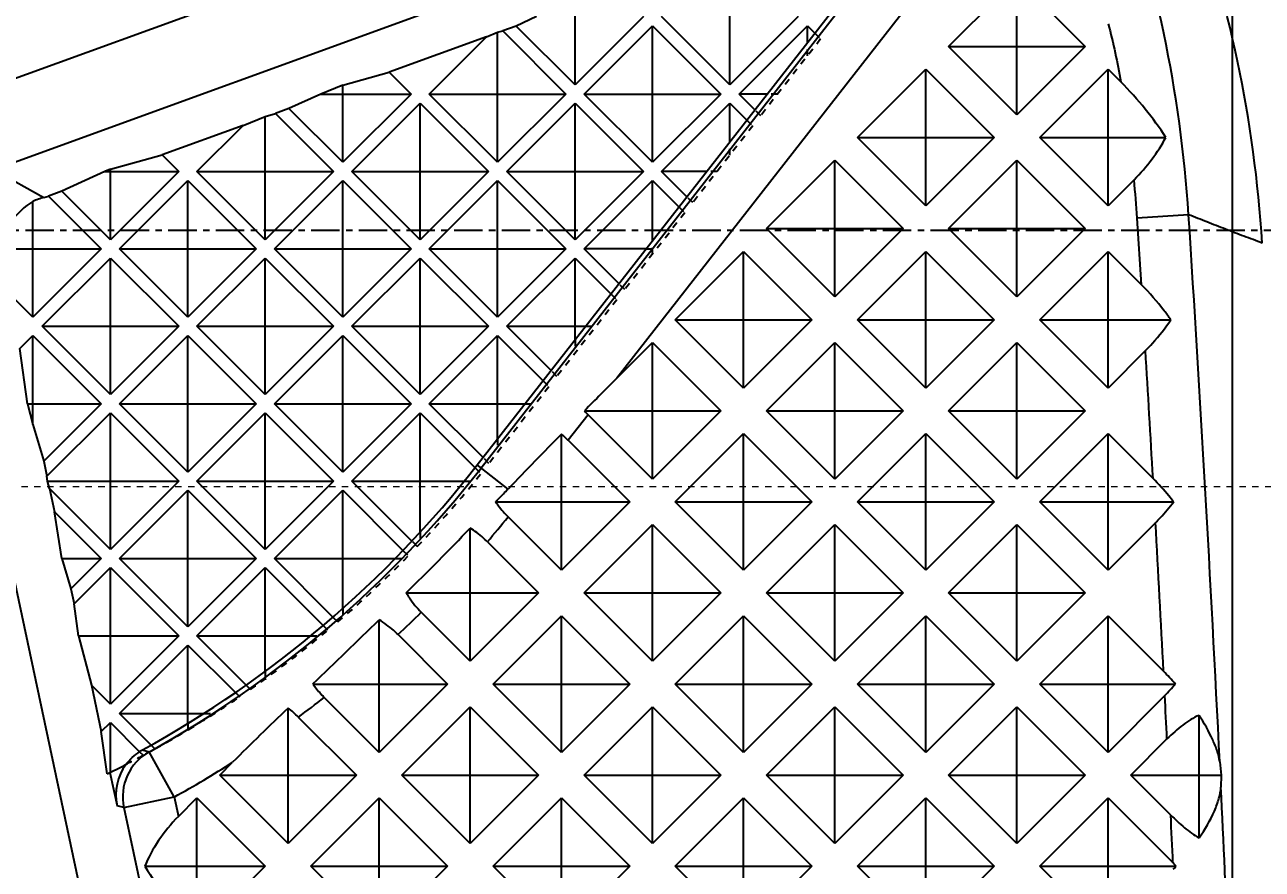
# Model space of a CAD drawing. Header units: millimetres. Extents: x 2089 to 2530, y 1631 to 2074.
# Drawn here: x 2273.68 to 2292.99, y 1821.6 to 1834.78 of the extents above; entities that cross this region are included whole.
import ezdxf

# ---------------------------------------------------------------- set-up
doc = ezdxf.new("R2010")
doc.units = ezdxf.units.MM
doc.linetypes.add('CENTER', pattern=[0.6, 0.375, -0.075, 0.075, -0.075])
doc.linetypes.add('HIDDEN', pattern=[0.2, 0.1, -0.1])
doc.layers.add('cool', color=153, linetype='HIDDEN', lineweight=9)
doc.layers.add('DEFAULT_2', color=8, linetype='HIDDEN')
doc.styles.get("Standard").update_dxf_attribs({"font": 'arial.ttf'})
doc.dimstyles.new('副本 ISO-25-1', dxfattribs={"dimtxt": 5, "dimasz": 5, "dimexe": 0, "dimexo": 0, "dimgap": 0, "dimtad": 1, "dimtxsty": 'Standard', "dimcen": 0, "dimclrd": 4, "dimclre": 4, "dimclrt": 6, "dimazin": 0, "dimtfac": 1, "dimtofl": 0, "dimtmove": 0, "dimatfit": 3, "dimfxl": 0, "dimarcsym": 0})

# ---------------------------------------------------------------- blocks, each defined once
blk = doc.blocks.new('3')
at = {"color": 1, "linetype": 'CENTER', "ltscale": 1.181757}
blk.add_line((-0.15, -456.331), (189.85, -456.331), dxfattribs=at)
at = {"layer": 'cool', "ltscale": 0.932966}
blk.add_line((14.18, -460.331), (175.52, -460.331), dxfattribs=at)
blk = doc.blocks.new('*D113')
at = {"color": 4, "linetype": 'Continuous', "lineweight": -2, "transparency": 16777216}
blk.add_line((2310.745, 1831.577), (2357.394, 1831.577), dxfattribs=at)
at = {"layer": 'Defpoints', "color": 0, "transparency": 16777216}
for p in [(2248.301, 1863.577), (2310.745, 1831.577), (2350.286, 1831.577)]:
    blk.add_point(p, dxfattribs=at)
at = {"color": 6, "transparency": 16777216, "insert": (2353.84, 1834.131), "char_height": 5, "attachment_point": 5}
blk.add_mtext('32', dxfattribs=at)
blk = doc.blocks.new('*D114')
at = {"color": 4, "linetype": 'Continuous', "lineweight": -2, "transparency": 16777216}
blk.add_line((2262.297, 1816.671), (2366.395, 1816.671), dxfattribs=at)
at = {"layer": 'Defpoints', "color": 0, "transparency": 16777216}
for p in [(2248.301, 1863.577), (2262.297, 1816.671), (2350.286, 1816.671)]:
    blk.add_point(p, dxfattribs=at)
at = {"color": 6, "transparency": 16777216, "insert": (2358.341, 1819.676), "char_height": 5, "attachment_point": 5}
blk.add_mtext('46,91', dxfattribs=at)
blk = doc.blocks.new('*D115')
at = {"color": 4, "linetype": 'Continuous', "lineweight": -2, "transparency": 16777216}
for p, q in [((2295.255, 1812.953), (2330.286, 1812.953)), ((2330.286, 1812.953), (2340.286, 1809.309)), ((2340.286, 1809.309), (2367.108, 1809.309))]:
    blk.add_line(p, q, dxfattribs=at)
at = {"layer": 'Defpoints', "color": 0, "transparency": 16777216}
for p in [(2248.301, 1863.577), (2295.255, 1812.953), (2350.286, 1809.309)]:
    blk.add_point(p, dxfattribs=at)
at = {"color": 6, "transparency": 16777216, "insert": (2358.697, 1812.314), "char_height": 5, "attachment_point": 5}
blk.add_mtext('50,62', dxfattribs=at)
blk = doc.blocks.new('*D116')
at = {"color": 4, "linetype": 'Continuous', "lineweight": -2, "transparency": 16777216}
blk.add_line((2290.511, 1800.174), (2363.281, 1800.174), dxfattribs=at)
at = {"layer": 'Defpoints', "color": 0, "transparency": 16777216}
for p in [(2248.301, 1863.577), (2290.511, 1800.174), (2350.286, 1800.174)]:
    blk.add_point(p, dxfattribs=at)
at = {"color": 6, "transparency": 16777216, "insert": (2356.784, 1803.179), "char_height": 5, "attachment_point": 5}
blk.add_mtext('63,4', dxfattribs=at)
blk = doc.blocks.new('*D117')
at = {"color": 4, "linetype": 'Continuous', "lineweight": -2, "transparency": 16777216}
blk.add_line((2251.051, 1791.891), (2367.128, 1791.891), dxfattribs=at)
at = {"layer": 'Defpoints', "color": 0, "transparency": 16777216}
for p in [(2248.301, 1863.577), (2251.051, 1791.891), (2350.286, 1791.891)]:
    blk.add_point(p, dxfattribs=at)
at = {"color": 6, "transparency": 16777216, "insert": (2358.707, 1794.896), "char_height": 5, "attachment_point": 5}
blk.add_mtext('71,69', dxfattribs=at)
blk = doc.blocks.new('*D118')
at = {"color": 4, "linetype": 'Continuous', "lineweight": -2, "transparency": 16777216}
for p, q in [((2276.562, 1791.129), (2330.286, 1791.129)), ((2330.286, 1791.129), (2340.286, 1785.096)), ((2340.286, 1785.096), (2367.155, 1785.096))]:
    blk.add_line(p, q, dxfattribs=at)
at = {"layer": 'Defpoints', "color": 0, "transparency": 16777216}
for p in [(2248.301, 1863.577), (2276.562, 1791.129), (2350.286, 1785.096)]:
    blk.add_point(p, dxfattribs=at)
at = {"color": 6, "transparency": 16777216, "insert": (2358.721, 1788.101), "char_height": 5, "attachment_point": 5}
blk.add_mtext('72,45', dxfattribs=at)
blk = doc.blocks.new('*D119')
at = {"color": 4, "linetype": 'Continuous', "lineweight": -2, "transparency": 16777216}
for p, q in [((2260.938, 1789.003), (2330.286, 1789.003)), ((2330.286, 1789.003), (2340.286, 1778.245)), ((2340.286, 1778.245), (2367.118, 1778.245))]:
    blk.add_line(p, q, dxfattribs=at)
at = {"layer": 'Defpoints', "color": 0, "transparency": 16777216}
for p in [(2248.301, 1863.577), (2260.938, 1789.003), (2350.286, 1778.245)]:
    blk.add_point(p, dxfattribs=at)
at = {"color": 6, "transparency": 16777216, "insert": (2358.702, 1781.24), "char_height": 5, "attachment_point": 5}
blk.add_mtext('74,57', dxfattribs=at)
blk = doc.blocks.new('*D120')
at = {"color": 4, "linetype": 'Continuous', "lineweight": -2, "transparency": 16777216}
blk.add_line((2270.301, 1764.577), (2357.459, 1764.577), dxfattribs=at)
at = {"layer": 'Defpoints', "color": 0, "transparency": 16777216}
for p in [(2248.301, 1863.577), (2270.301, 1764.577), (2350.286, 1764.577)]:
    blk.add_point(p, dxfattribs=at)
at = {"color": 6, "transparency": 16777216, "insert": (2353.873, 1767.13), "char_height": 5, "attachment_point": 5}
blk.add_mtext('99', dxfattribs=at)
blk = doc.blocks.new('*D121')
at = {"color": 4, "linetype": 'Continuous', "lineweight": -2, "transparency": 16777216}
blk.add_line((2321.607, 1749.577), (2360.842, 1749.577), dxfattribs=at)
at = {"layer": 'Defpoints', "color": 0, "transparency": 16777216}
for p in [(2248.301, 1863.577), (2321.607, 1749.577), (2350.286, 1749.577)]:
    blk.add_point(p, dxfattribs=at)
at = {"color": 6, "transparency": 16777216, "insert": (2355.564, 1752.087), "char_height": 5, "attachment_point": 5}
blk.add_mtext('114', dxfattribs=at)
blk = doc.blocks.new('*D122')
at = {"color": 4, "linetype": 'Continuous', "lineweight": -2, "transparency": 16777216}
blk.add_line((2324.901, 1733.577), (2360.846, 1733.577), dxfattribs=at)
at = {"layer": 'Defpoints', "color": 0, "transparency": 16777216}
for p in [(2248.301, 1863.577), (2324.901, 1733.577), (2350.286, 1733.577)]:
    blk.add_point(p, dxfattribs=at)
at = {"color": 6, "transparency": 16777216, "insert": (2355.566, 1736.132), "char_height": 5, "attachment_point": 5}
blk.add_mtext('130', dxfattribs=at)
blk = doc.blocks.new('*D85')
at = {"color": 4, "linetype": 'Continuous', "lineweight": -2, "transparency": 16777216}
blk.add_line((2292.521, 1859.356), (2292.521, 1692.341), dxfattribs=at)
at = {"layer": 'Defpoints', "color": 0, "transparency": 16777216}
for p in [(2248.301, 1863.577), (2292.521, 1859.356), (2292.521, 1709.364)]:
    blk.add_point(p, dxfattribs=at)
at = {"color": 6, "transparency": 16777216, "insert": (2289.516, 1700.853), "char_height": 5, "attachment_point": 5, "rotation": 90}
blk.add_mtext('44,22', dxfattribs=at)
blk = doc.blocks.new('*D87')
at = {"color": 4, "linetype": 'Continuous', "lineweight": -2, "transparency": 16777216}
for p, q in [((2293.526, 1812.016), (2293.526, 1729.364)), ((2293.526, 1729.364), (2301.15, 1719.364)), ((2301.15, 1719.364), (2301.15, 1692.29))]:
    blk.add_line(p, q, dxfattribs=at)
at = {"layer": 'Defpoints', "color": 0, "transparency": 16777216}
for p in [(2248.301, 1863.577), (2293.526, 1812.016), (2301.15, 1709.364)]:
    blk.add_point(p, dxfattribs=at)
at = {"color": 6, "transparency": 16777216, "insert": (2298.145, 1700.827), "char_height": 5, "attachment_point": 5, "rotation": 90}
blk.add_mtext('45,23', dxfattribs=at)
blk = doc.blocks.new('*D88')
at = {"color": 4, "linetype": 'Continuous', "lineweight": -2, "transparency": 16777216}
for p, q in [((2290.511, 1798.296), (2290.511, 1729.364)), ((2290.511, 1729.364), (2287.247, 1719.364)), ((2287.247, 1719.364), (2287.247, 1693.255))]:
    blk.add_line(p, q, dxfattribs=at)
at = {"layer": 'Defpoints', "color": 0, "transparency": 16777216}
for p in [(2248.301, 1863.577), (2290.511, 1798.296), (2287.247, 1709.364)]:
    blk.add_point(p, dxfattribs=at)
at = {"color": 6, "transparency": 16777216, "insert": (2284.242, 1701.31), "char_height": 5, "attachment_point": 5, "rotation": 90}
blk.add_mtext('42,21', dxfattribs=at)
blk = doc.blocks.new('*D129')
at = {"color": 4, "linetype": 'Continuous', "lineweight": -2, "transparency": 16777216}
for p, q in [((2273.262, 1791.129), (2273.262, 1729.364)), ((2273.262, 1729.364), (2281.678, 1719.364)), ((2281.678, 1719.364), (2281.678, 1692.41))]:
    blk.add_line(p, q, dxfattribs=at)
at = {"layer": 'Defpoints', "color": 0, "transparency": 16777216}
for p in [(2248.301, 1863.577), (2273.262, 1791.129), (2281.678, 1709.364)]:
    blk.add_point(p, dxfattribs=at)
at = {"color": 6, "transparency": 16777216, "insert": (2278.674, 1700.887), "char_height": 5, "attachment_point": 5, "rotation": 90}
blk.add_mtext('24,96', dxfattribs=at)
blk = doc.blocks.new('*D89')
at = {"color": 4, "linetype": 'Continuous', "lineweight": -2, "transparency": 16777216}
blk.add_line((2318.301, 1726.977), (2318.301, 1701.815), dxfattribs=at)
at = {"layer": 'Defpoints', "color": 0, "transparency": 16777216}
for p in [(2248.301, 1863.577), (2318.301, 1726.977), (2318.301, 1708.919)]:
    blk.add_point(p, dxfattribs=at)
at = {"color": 6, "transparency": 16777216, "insert": (2315.748, 1705.367), "char_height": 5, "attachment_point": 5, "rotation": 90}
blk.add_mtext('70', dxfattribs=at)

msp = doc.modelspace()

# ---------------------------------------------------------------- linework, layer by layer
at = {"color": 7, "linetype": 'Continuous'}
for p, q in [((2280.61, 1836.516), (2271.307, 1833.13)), ((2280.742, 1827.913), (2287.32, 1836.332)), ((2287.382, 1836.284), (2280.804, 1827.865)), ((2284.684, 1833.843), (2284.684, 1835.975)), ((2273.201, 1832.521), (2282.013, 1835.728)), ((2288.095, 1834.443), (2289.161, 1835.509)), ((2289.161, 1833.377), (2289.161, 1835.509)), ((2289.161, 1835.509), (2290.227, 1834.443)), ((2282.268, 1833.843), (2282.268, 1835.151)), ((2287.46, 1835.079), (2282.92, 1829.268)), ((2281.348, 1834.762), (2281.14, 1834.687)), ((2281.667, 1834.909), (2281.348, 1834.762)), ((2282.268, 1833.843), (2281.348, 1834.762)), ((2283.334, 1834.909), (2282.268, 1833.843)), ((2282.41, 1833.701), (2283.476, 1834.767)), ((2283.476, 1832.635), (2283.476, 1834.767)), ((2283.476, 1834.767), (2284.542, 1833.701)), ((2284.684, 1833.843), (2283.618, 1834.909)), ((2285.75, 1834.909), (2284.684, 1833.843)), ((2284.826, 1833.701), (2285.892, 1834.767)), ((2285.892, 1834.504), (2285.892, 1834.767)), ((2285.892, 1834.767), (2286.007, 1834.652)), ((2280.888, 1834.595), (2279.368, 1834.042)), ((2279.994, 1833.701), (2280.888, 1834.595)), ((2280.888, 1834.595), (2281.06, 1834.664)), ((2281.06, 1834.664), (2281.14, 1834.687)), ((2281.06, 1832.635), (2281.06, 1834.664)), ((2281.14, 1834.687), (2282.126, 1833.701)), ((2288.095, 1834.443), (2290.227, 1834.443)), ((2289.161, 1833.377), (2288.095, 1834.443)), ((2290.227, 1834.443), (2289.161, 1833.377)), ((2278.643, 1833.839), (2279.368, 1834.042)), ((2279.368, 1834.042), (2279.709, 1833.701)), ((2286.674, 1833.022), (2287.74, 1834.088)), ((2287.74, 1831.956), (2287.74, 1834.088)), ((2287.74, 1834.088), (2288.806, 1833.022)), ((2289.516, 1833.022), (2290.582, 1834.088)), ((2290.582, 1831.956), (2290.582, 1834.088)), ((2290.582, 1834.088), (2290.782, 1833.889)), ((2278.643, 1833.839), (2278.301, 1833.701)), ((2278.643, 1832.635), (2278.643, 1833.839)), ((2278.301, 1833.701), (2277.805, 1833.473)), ((2278.301, 1833.701), (2279.709, 1833.701)), ((2279.709, 1833.701), (2278.643, 1832.635)), ((2279.994, 1833.701), (2282.126, 1833.701)), ((2281.06, 1832.635), (2279.994, 1833.701)), ((2282.126, 1833.701), (2281.06, 1832.635)), ((2282.41, 1833.701), (2284.542, 1833.701)), ((2283.476, 1832.635), (2282.41, 1833.701)), ((2284.542, 1833.701), (2283.476, 1832.635)), ((2285.264, 1833.701), (2284.826, 1833.701)), ((2285.072, 1833.455), (2284.826, 1833.701)), ((2277.435, 1833.352), (2277.597, 1833.397)), ((2277.805, 1833.473), (2277.597, 1833.397)), ((2277.597, 1833.397), (2278.501, 1832.493)), ((2278.643, 1832.635), (2277.805, 1833.473)), ((2278.786, 1832.493), (2279.852, 1833.559)), ((2279.852, 1831.427), (2279.852, 1833.559)), ((2279.852, 1833.559), (2280.917, 1832.493)), ((2281.202, 1832.493), (2282.268, 1833.559)), ((2282.268, 1833.559), (2283.334, 1832.493)), ((2282.268, 1831.427), (2282.268, 1833.559)), ((2283.618, 1832.493), (2284.684, 1833.559)), ((2284.684, 1832.958), (2284.684, 1833.559)), ((2284.684, 1833.559), (2284.947, 1833.295)), ((2277.089, 1833.212), (2275.826, 1832.752)), ((2276.369, 1832.493), (2277.089, 1833.212)), ((2277.089, 1833.212), (2277.435, 1833.352)), ((2277.435, 1831.427), (2277.435, 1833.352)), ((2286.674, 1833.022), (2288.806, 1833.022)), ((2287.74, 1831.956), (2286.674, 1833.022)), ((2288.806, 1833.022), (2287.74, 1831.956)), ((2289.516, 1833.022), (2291.484, 1833.022)), ((2290.582, 1831.956), (2289.516, 1833.022)), ((2275.019, 1832.527), (2275.826, 1832.752)), ((2275.826, 1832.752), (2276.085, 1832.493)), ((2285.252, 1831.601), (2286.318, 1832.667)), ((2286.318, 1830.535), (2286.318, 1832.667)), ((2286.318, 1832.667), (2287.384, 1831.601)), ((2288.095, 1831.601), (2289.161, 1832.667)), ((2289.161, 1830.535), (2289.161, 1832.667)), ((2289.161, 1832.667), (2290.227, 1831.601)), ((2273.201, 1832.521), (2273.983, 1832.088)), ((2274.935, 1832.493), (2274.263, 1832.183)), ((2275.019, 1832.527), (2274.935, 1832.493)), ((2274.935, 1832.493), (2276.085, 1832.493)), ((2275.019, 1831.427), (2275.019, 1832.527)), ((2276.085, 1832.493), (2275.019, 1831.427)), ((2276.369, 1832.493), (2278.501, 1832.493)), ((2277.435, 1831.427), (2276.369, 1832.493)), ((2278.501, 1832.493), (2277.435, 1831.427)), ((2278.786, 1832.493), (2280.917, 1832.493)), ((2279.852, 1831.427), (2278.786, 1832.493)), ((2280.917, 1832.493), (2279.852, 1831.427)), ((2281.202, 1832.493), (2283.334, 1832.493)), ((2282.268, 1831.427), (2281.202, 1832.493)), ((2283.334, 1832.493), (2282.268, 1831.427)), ((2284.32, 1832.493), (2283.618, 1832.493)), ((2284.012, 1832.098), (2283.618, 1832.493)), ((2277.199, 1808.816), (2272.193, 1832.369)), ((2275.161, 1831.285), (2276.227, 1832.351)), ((2276.227, 1830.219), (2276.227, 1832.351)), ((2276.227, 1832.351), (2277.293, 1831.285)), ((2277.577, 1831.285), (2278.643, 1832.351)), ((2278.643, 1830.219), (2278.643, 1832.351)), ((2278.643, 1832.351), (2279.709, 1831.285)), ((2279.994, 1831.285), (2281.06, 1832.351)), ((2281.06, 1830.219), (2281.06, 1832.351)), ((2281.06, 1832.351), (2282.126, 1831.285)), ((2282.41, 1831.285), (2283.476, 1832.351)), ((2283.476, 1832.351), (2283.888, 1831.939)), ((2283.476, 1831.412), (2283.476, 1832.351)), ((2290.989, 1832.363), (2290.582, 1831.956)), ((2273.811, 1830.219), (2273.811, 1832.025)), ((2273.983, 1832.088), (2274.054, 1832.108)), ((2274.263, 1832.183), (2274.054, 1832.108)), ((2274.054, 1832.108), (2274.877, 1831.285)), ((2275.019, 1831.427), (2274.263, 1832.183)), ((2291.839, 1831.817), (2291.037, 1831.765)), ((2291.103, 1830.724), (2291.037, 1831.765)), ((2285.252, 1831.601), (2287.384, 1831.601)), ((2286.318, 1830.535), (2285.252, 1831.601)), ((2287.384, 1831.601), (2286.318, 1830.535)), ((2288.095, 1831.601), (2290.227, 1831.601)), ((2289.161, 1830.535), (2288.095, 1831.601)), ((2290.227, 1831.601), (2289.161, 1830.535)), ((2273.297, 1831.285), (2274.877, 1831.285)), ((2274.877, 1831.285), (2273.811, 1830.219)), ((2275.161, 1831.285), (2277.293, 1831.285)), ((2276.227, 1830.219), (2275.161, 1831.285)), ((2277.293, 1831.285), (2276.227, 1830.219)), ((2277.577, 1831.285), (2279.709, 1831.285)), ((2278.643, 1830.219), (2277.577, 1831.285)), ((2279.709, 1831.285), (2278.643, 1830.219)), ((2279.994, 1831.285), (2282.126, 1831.285)), ((2281.06, 1830.219), (2279.994, 1831.285)), ((2282.126, 1831.285), (2281.06, 1830.219)), ((2283.376, 1831.285), (2282.41, 1831.285)), ((2282.952, 1830.742), (2282.41, 1831.285)), ((2283.831, 1830.179), (2284.897, 1831.245)), ((2284.897, 1831.245), (2285.963, 1830.179)), ((2284.897, 1829.113), (2284.897, 1831.245)), ((2286.674, 1830.179), (2287.74, 1831.245)), ((2287.74, 1829.113), (2287.74, 1831.245)), ((2287.74, 1831.245), (2288.806, 1830.179)), ((2289.516, 1830.179), (2290.582, 1831.245)), ((2290.582, 1829.113), (2290.582, 1831.245)), ((2290.582, 1831.245), (2291.103, 1830.724)), ((2273.953, 1830.077), (2275.019, 1831.142)), ((2275.019, 1829.011), (2275.019, 1831.142)), ((2275.019, 1831.142), (2276.085, 1830.077)), ((2276.369, 1830.077), (2277.435, 1831.142)), ((2277.435, 1829.011), (2277.435, 1831.142)), ((2277.435, 1831.142), (2278.501, 1830.077)), ((2278.786, 1830.077), (2279.852, 1831.142)), ((2279.852, 1829.011), (2279.852, 1831.142)), ((2279.852, 1831.142), (2280.917, 1830.077)), ((2281.202, 1830.077), (2282.268, 1831.142)), ((2282.268, 1831.142), (2282.828, 1830.582)), ((2282.268, 1829.866), (2282.268, 1831.142)), ((2273.811, 1830.219), (2273.419, 1830.611)), ((2283.831, 1830.179), (2285.963, 1830.179)), ((2284.897, 1829.113), (2283.831, 1830.179)), ((2285.963, 1830.179), (2284.897, 1829.113)), ((2286.674, 1830.179), (2288.806, 1830.179)), ((2287.74, 1829.113), (2286.674, 1830.179)), ((2288.806, 1830.179), (2287.74, 1829.113)), ((2289.516, 1830.179), (2291.562, 1830.179)), ((2290.582, 1829.113), (2289.516, 1830.179)), ((2273.606, 1829.729), (2273.811, 1829.934)), ((2273.811, 1828.545), (2273.811, 1829.934)), ((2273.811, 1829.934), (2274.877, 1828.868)), ((2273.953, 1830.077), (2276.085, 1830.077)), ((2275.019, 1829.011), (2273.953, 1830.077)), ((2276.085, 1830.077), (2275.019, 1829.011)), ((2275.161, 1828.868), (2276.227, 1829.934)), ((2276.227, 1827.802), (2276.227, 1829.934)), ((2276.227, 1829.934), (2277.293, 1828.868)), ((2276.369, 1830.077), (2278.501, 1830.077)), ((2277.435, 1829.011), (2276.369, 1830.077)), ((2278.501, 1830.077), (2277.435, 1829.011)), ((2277.577, 1828.868), (2278.643, 1829.934)), ((2278.643, 1827.802), (2278.643, 1829.934)), ((2278.643, 1829.934), (2279.709, 1828.868)), ((2278.786, 1830.077), (2280.917, 1830.077)), ((2279.852, 1829.011), (2278.786, 1830.077)), ((2280.917, 1830.077), (2279.852, 1829.011)), ((2279.994, 1828.868), (2281.06, 1829.934)), ((2281.06, 1828.319), (2281.06, 1829.934)), ((2281.06, 1829.934), (2281.768, 1829.226)), ((2281.202, 1830.077), (2282.433, 1830.077)), ((2281.893, 1829.386), (2281.202, 1830.077)), ((2273.727, 1828.868), (2273.606, 1829.729)), ((2282.92, 1829.268), (2283.476, 1829.824)), ((2283.476, 1829.824), (2284.542, 1828.758)), ((2283.476, 1827.692), (2283.476, 1829.824)), ((2285.252, 1828.758), (2286.318, 1829.824)), ((2286.318, 1829.824), (2287.384, 1828.758)), ((2286.318, 1827.692), (2286.318, 1829.824)), ((2288.095, 1828.758), (2289.161, 1829.824)), ((2289.161, 1827.692), (2289.161, 1829.824)), ((2289.161, 1829.824), (2290.227, 1828.758)), ((2291.167, 1829.698), (2290.582, 1829.113)), ((2273.727, 1828.868), (2274.877, 1828.868)), ((2273.727, 1828.868), (2273.811, 1828.545)), ((2274.877, 1828.868), (2273.98, 1827.971)), ((2275.161, 1828.868), (2277.293, 1828.868)), ((2276.227, 1827.802), (2275.161, 1828.868)), ((2277.293, 1828.868), (2276.227, 1827.802)), ((2277.577, 1828.868), (2279.709, 1828.868)), ((2278.643, 1827.802), (2277.577, 1828.868)), ((2279.709, 1828.868), (2278.643, 1827.802)), ((2279.994, 1828.868), (2281.489, 1828.868)), ((2280.833, 1828.029), (2279.994, 1828.868)), ((2282.413, 1828.758), (2284.542, 1828.758)), ((2284.542, 1828.758), (2283.476, 1827.692)), ((2285.252, 1828.758), (2287.384, 1828.758)), ((2286.318, 1827.692), (2285.252, 1828.758)), ((2287.384, 1828.758), (2286.318, 1827.692)), ((2288.095, 1828.758), (2290.227, 1828.758)), ((2289.161, 1827.692), (2288.095, 1828.758)), ((2290.227, 1828.758), (2289.161, 1827.692)), ((2273.811, 1828.545), (2273.98, 1827.971)), ((2274.03, 1827.737), (2275.019, 1828.726)), ((2275.019, 1826.594), (2275.019, 1828.726)), ((2275.019, 1828.726), (2276.085, 1827.66)), ((2276.369, 1827.66), (2277.435, 1828.726)), ((2277.435, 1826.594), (2277.435, 1828.726)), ((2277.435, 1828.726), (2278.501, 1827.66)), ((2278.786, 1827.66), (2279.852, 1828.726)), ((2279.852, 1826.866), (2279.852, 1828.726)), ((2279.852, 1828.726), (2280.708, 1827.87)), ((2282.472, 1828.695), (2282.161, 1828.297)), ((2283.476, 1827.692), (2282.472, 1828.695)), ((2282.055, 1826.271), (2282.055, 1828.394)), ((2283.831, 1827.337), (2284.897, 1828.403)), ((2284.897, 1828.403), (2285.963, 1827.337)), ((2284.897, 1826.271), (2284.897, 1828.403)), ((2286.674, 1827.337), (2287.74, 1828.403)), ((2287.74, 1828.403), (2288.806, 1827.337)), ((2287.74, 1826.271), (2287.74, 1828.403)), ((2289.516, 1827.337), (2290.582, 1828.403)), ((2290.582, 1826.271), (2290.582, 1828.403)), ((2290.582, 1828.403), (2291.285, 1827.7)), ((2282.161, 1828.297), (2283.12, 1827.337)), ((2273.98, 1827.971), (2274.03, 1827.737)), ((2281.223, 1827.537), (2280.742, 1827.913)), ((2274.04, 1827.66), (2274.03, 1827.737)), ((2274.04, 1827.66), (2276.085, 1827.66)), ((2274.071, 1827.543), (2274.04, 1827.66)), ((2276.085, 1827.66), (2275.019, 1826.594)), ((2276.369, 1827.66), (2278.501, 1827.66)), ((2277.435, 1826.594), (2276.369, 1827.66)), ((2278.501, 1827.66), (2277.435, 1826.594)), ((2278.786, 1827.66), (2280.539, 1827.66)), ((2279.722, 1826.724), (2278.786, 1827.66)), ((2275.019, 1826.594), (2274.071, 1827.543)), ((2274.071, 1827.543), (2274.148, 1827.182)), ((2275.161, 1826.452), (2276.227, 1827.518)), ((2276.227, 1825.386), (2276.227, 1827.518)), ((2276.227, 1827.518), (2277.293, 1826.452)), ((2277.577, 1826.452), (2278.643, 1827.518)), ((2278.643, 1825.677), (2278.643, 1827.518)), ((2278.643, 1827.518), (2279.583, 1826.578)), ((2281.029, 1827.337), (2283.12, 1827.337)), ((2283.12, 1827.337), (2282.055, 1826.271)), ((2283.831, 1827.337), (2285.963, 1827.337)), ((2284.897, 1826.271), (2283.831, 1827.337)), ((2285.963, 1827.337), (2284.897, 1826.271)), ((2286.674, 1827.337), (2288.806, 1827.337)), ((2287.74, 1826.271), (2286.674, 1827.337)), ((2288.806, 1827.337), (2287.74, 1826.271)), ((2289.516, 1827.337), (2291.607, 1827.337)), ((2290.582, 1826.271), (2289.516, 1827.337)), ((2274.148, 1827.182), (2274.877, 1826.452)), ((2274.264, 1826.452), (2274.148, 1827.182)), ((2282.055, 1826.271), (2281.223, 1827.102)), ((2291.324, 1827.012), (2290.582, 1826.271)), ((2280.633, 1824.85), (2280.633, 1826.928)), ((2282.41, 1825.915), (2283.476, 1826.981)), ((2283.476, 1826.981), (2284.542, 1825.915)), ((2283.476, 1824.85), (2283.476, 1826.981)), ((2285.252, 1825.915), (2286.318, 1826.981)), ((2286.318, 1826.981), (2287.384, 1825.915)), ((2286.318, 1824.85), (2286.318, 1826.981)), ((2288.095, 1825.915), (2289.161, 1826.981)), ((2289.161, 1826.981), (2290.227, 1825.915)), ((2289.161, 1824.85), (2289.161, 1826.981)), ((2280.9, 1826.715), (2281.699, 1825.915)), ((2274.264, 1826.452), (2274.877, 1826.452)), ((2274.264, 1826.452), (2274.403, 1825.979)), ((2274.877, 1826.452), (2274.403, 1825.979)), ((2275.161, 1826.452), (2277.293, 1826.452)), ((2276.227, 1825.386), (2275.161, 1826.452)), ((2277.293, 1826.452), (2276.227, 1825.386)), ((2277.577, 1826.452), (2279.458, 1826.452)), ((2278.49, 1825.539), (2277.577, 1826.452)), ((2274.453, 1825.744), (2275.019, 1826.31)), ((2275.019, 1824.178), (2275.019, 1826.31)), ((2275.019, 1826.31), (2276.085, 1825.244)), ((2276.369, 1825.244), (2277.435, 1826.31)), ((2277.435, 1824.695), (2277.435, 1826.31)), ((2277.435, 1826.31), (2278.337, 1825.408)), ((2274.403, 1825.979), (2274.453, 1825.744)), ((2279.635, 1825.915), (2281.699, 1825.915)), ((2281.699, 1825.915), (2280.633, 1824.85)), ((2282.41, 1825.915), (2284.542, 1825.915)), ((2283.476, 1824.85), (2282.41, 1825.915)), ((2284.542, 1825.915), (2283.476, 1824.85)), ((2285.252, 1825.915), (2287.384, 1825.915)), ((2286.318, 1824.85), (2285.252, 1825.915)), ((2287.384, 1825.915), (2286.318, 1824.85)), ((2288.095, 1825.915), (2290.227, 1825.915)), ((2289.161, 1824.85), (2288.095, 1825.915)), ((2290.227, 1825.915), (2289.161, 1824.85)), ((2274.523, 1825.244), (2274.453, 1825.744)), ((2279.212, 1823.428), (2279.212, 1825.497)), ((2280.633, 1824.85), (2279.869, 1825.614)), ((2280.989, 1824.494), (2282.055, 1825.56)), ((2282.055, 1825.56), (2283.12, 1824.494)), ((2282.055, 1823.428), (2282.055, 1825.56)), ((2283.831, 1824.494), (2284.897, 1825.56)), ((2284.897, 1825.56), (2285.963, 1824.494)), ((2284.897, 1823.428), (2284.897, 1825.56)), ((2286.674, 1824.494), (2287.74, 1825.56)), ((2287.74, 1825.56), (2288.806, 1824.494)), ((2287.74, 1823.428), (2287.74, 1825.56)), ((2289.516, 1824.494), (2290.582, 1825.56)), ((2290.582, 1825.56), (2291.449, 1824.694)), ((2290.582, 1823.428), (2290.582, 1825.56)), ((2279.506, 1825.267), (2280.278, 1824.494)), ((2274.523, 1825.244), (2276.085, 1825.244)), ((2274.523, 1825.244), (2274.723, 1824.474)), ((2276.085, 1825.244), (2275.019, 1824.178)), ((2275.161, 1824.036), (2276.227, 1825.102)), ((2276.227, 1823.879), (2276.227, 1825.102)), ((2276.227, 1825.102), (2276.969, 1824.36)), ((2276.369, 1825.244), (2278.138, 1825.244)), ((2277.137, 1824.477), (2276.369, 1825.244)), ((2278.18, 1824.494), (2280.278, 1824.494)), ((2280.278, 1824.494), (2279.212, 1823.428)), ((2280.989, 1824.494), (2283.12, 1824.494)), ((2282.055, 1823.428), (2280.989, 1824.494)), ((2283.12, 1824.494), (2282.055, 1823.428)), ((2283.831, 1824.494), (2285.963, 1824.494)), ((2284.897, 1823.428), (2283.831, 1824.494)), ((2285.963, 1824.494), (2284.897, 1823.428)), ((2286.674, 1824.494), (2288.806, 1824.494)), ((2287.74, 1823.428), (2286.674, 1824.494)), ((2288.806, 1824.494), (2287.74, 1823.428)), ((2289.516, 1824.494), (2291.634, 1824.494)), ((2290.582, 1823.428), (2289.516, 1824.494)), ((2275.019, 1824.178), (2274.723, 1824.474)), ((2274.723, 1824.474), (2274.877, 1823.752)), ((2291.468, 1824.314), (2290.582, 1823.428)), ((2277.791, 1822.007), (2277.791, 1824.119)), ((2279.212, 1823.428), (2278.355, 1824.285)), ((2279.567, 1823.073), (2280.633, 1824.139)), ((2280.633, 1822.007), (2280.633, 1824.139)), ((2280.633, 1824.139), (2281.699, 1823.073)), ((2282.41, 1823.073), (2283.476, 1824.139)), ((2283.476, 1824.139), (2284.542, 1823.073)), ((2283.476, 1822.007), (2283.476, 1824.139)), ((2285.252, 1823.073), (2286.318, 1824.139)), ((2286.318, 1824.139), (2287.384, 1823.073)), ((2286.318, 1822.007), (2286.318, 1824.139)), ((2288.095, 1823.073), (2289.161, 1824.139)), ((2289.161, 1824.139), (2290.227, 1823.073)), ((2289.161, 1822.007), (2289.161, 1824.139)), ((2275.161, 1824.036), (2276.479, 1824.036)), ((2275.656, 1823.541), (2275.161, 1824.036)), ((2277.951, 1823.978), (2278.857, 1823.073)), ((2292.003, 1822.093), (2292.003, 1824.005)), ((2274.877, 1823.752), (2275.019, 1823.894)), ((2274.969, 1823.093), (2274.877, 1823.752)), ((2275.019, 1823.118), (2275.019, 1823.894)), ((2275.019, 1823.894), (2275.475, 1823.438)), ((2290.938, 1823.073), (2291.502, 1823.638)), ((2275.521, 1823.466), (2275.59, 1823.444)), ((2275.59, 1823.444), (2275.623, 1823.434)), ((2276.015, 1822.732), (2275.624, 1823.434)), ((2276.725, 1823.073), (2276.926, 1823.275)), ((2292.324, 1823.28), (2292.348, 1823.073)), ((2274.969, 1823.093), (2275.012, 1823.115)), ((2275.012, 1823.115), (2275.123, 1822.595)), ((2276.725, 1823.073), (2278.857, 1823.073)), ((2277.791, 1822.007), (2276.725, 1823.073)), ((2278.857, 1823.073), (2277.791, 1822.007)), ((2279.567, 1823.073), (2281.699, 1823.073)), ((2280.633, 1822.007), (2279.567, 1823.073)), ((2281.699, 1823.073), (2280.633, 1822.007)), ((2282.41, 1823.073), (2284.542, 1823.073)), ((2283.476, 1822.007), (2282.41, 1823.073)), ((2284.542, 1823.073), (2283.476, 1822.007)), ((2285.252, 1823.073), (2287.384, 1823.073)), ((2286.318, 1822.007), (2285.252, 1823.073)), ((2287.384, 1823.073), (2286.318, 1822.007)), ((2288.095, 1823.073), (2290.227, 1823.073)), ((2289.161, 1822.007), (2288.095, 1823.073)), ((2290.227, 1823.073), (2289.161, 1822.007)), ((2290.938, 1823.073), (2292.348, 1823.073)), ((2291.561, 1822.45), (2290.938, 1823.073)), ((2292.348, 1823.073), (2292.343, 1822.886)), ((2275.229, 1822.565), (2275.123, 1822.595)), ((2275.229, 1822.565), (2276.015, 1822.732)), ((2275.229, 1822.565), (2275.996, 1818.958)), ((2276.015, 1822.732), (2276.08, 1822.428)), ((2276.08, 1822.428), (2276.369, 1822.718)), ((2276.369, 1820.59), (2276.369, 1822.718)), ((2276.369, 1822.718), (2277.435, 1821.652)), ((2278.146, 1821.652), (2279.212, 1822.718)), ((2279.212, 1820.586), (2279.212, 1822.718)), ((2279.212, 1822.718), (2280.278, 1821.652)), ((2280.989, 1821.652), (2282.055, 1822.718)), ((2282.055, 1822.718), (2283.12, 1821.652)), ((2282.055, 1820.586), (2282.055, 1822.718)), ((2283.831, 1821.652), (2284.897, 1822.718)), ((2284.897, 1822.718), (2285.963, 1821.652)), ((2284.897, 1820.586), (2284.897, 1822.718)), ((2286.674, 1821.652), (2287.74, 1822.718)), ((2287.74, 1822.718), (2288.806, 1821.652)), ((2287.74, 1820.586), (2287.74, 1822.718)), ((2289.516, 1821.652), (2290.582, 1822.718)), ((2290.582, 1822.718), (2291.596, 1821.704)), ((2290.582, 1820.586), (2290.582, 1822.718)), ((2275.559, 1821.652), (2277.435, 1821.652)), ((2277.435, 1821.652), (2276.453, 1820.67)), ((2278.146, 1821.652), (2280.278, 1821.652)), ((2279.212, 1820.586), (2278.146, 1821.652)), ((2280.278, 1821.652), (2279.212, 1820.586)), ((2280.989, 1821.652), (2283.12, 1821.652)), ((2282.055, 1820.586), (2280.989, 1821.652)), ((2283.12, 1821.652), (2282.055, 1820.586)), ((2283.831, 1821.652), (2285.963, 1821.652)), ((2284.897, 1820.586), (2283.831, 1821.652)), ((2285.963, 1821.652), (2284.897, 1820.586)), ((2286.674, 1821.652), (2288.806, 1821.652)), ((2287.74, 1820.586), (2286.674, 1821.652)), ((2288.806, 1821.652), (2287.74, 1820.586)), ((2289.516, 1821.652), (2291.647, 1821.652)), ((2290.582, 1820.586), (2289.516, 1821.652))]:
    msp.add_line(p, q, dxfattribs=at)
for centre, radius, start, end in [((2271.785, 1830.525), 20.095, 3.6868, 19.9981), ((2272.799, 1830.118), 21.068, 3.6467, 20.0067), ((2272.859, 1830.13), 21.077, 3.6509, 20.0031), ((2272.935, 1830.093), 20.094, 3.6556, 20.0018), ((2271.784, 1830.523), 19.293, 3.6905, 5.4717), ((1725.696, 1795.339), 567.317, 2.823, 3.68662), ((1727.255, 1795.423), 564.952, 3.2753, 3.47823), ((2267.279, 1838.431), 17.085, 298.8433, 321.9997), ((2267.279, 1838.431), 17.163, 299.0937, 321.9997), ((2267.279, 1838.431), 17.967, 319.2984, 320.9073), ((1727.255, 1795.423), 564.952, 2.96993, 3.20538), ((2214.603, 1891.066), 92.053, 314.94735, 315.83247), ((2181.458, 1925.093), 139.553, 313.87445, 314.46529), ((2267.279, 1838.431), 17.967, 312.884, 314.487), ((2288.649, 1821.9), 3.955, 40.9903, 44.9428), ((2289.215, 1826.563), 3.183, 315.0566, 319.4695), ((1727.255, 1795.423), 564.952, 2.86269, 2.93137), ((2276.783, 1822.81), 1.652, 44.9922, 52.4184), ((2267.279, 1838.431), 17.967, 306.4429, 308.0601), ((2276.016, 1822.731), 0.805, 119.1662, 191.9545), ((2275.909, 1822.761), 0.804, 118.8432, 122.6754), ((2267.443, 1838.431), 17.085, 296.2978, 297.2427), ((2275.908, 1822.762), 0.803, 143.408, 192.0103), ((2267.279, 1838.431), 17.967, 299.0937, 302.4774), ((1725.703, 1795.339), 567.309, 2.52149, 2.78312), ((1727.255, 1795.423), 564.952, 2.66635, 2.74208), ((2289.014, 1819.122), 3.651, 43.8433, 44.9954), ((2289.458, 1823.746), 3.03, 315.0059, 316.2699)]:
    msp.add_arc(centre, radius, start, end, dxfattribs=at)
for centre, major_axis, ratio, start_param, end_param in [((2274.223, 1831.201), (0.614, 0.799), 0.897544, 1.160136, 2.088556), ((2274.284, 1831.167), (1.078, 0.113), 0.88878, 1.759779, 1.929777), ((2280.889, 1826.668), (5.081, 5.335), 0.048862, 1.108946, 1.215265), ((2282.722, 1829.015), (-0.551, 0.597), 0.493845, 1.545017, 1.651335), ((2280.889, 1826.668), (5.081, 5.335), 0.048862, 1.28835, 1.453872), ((2281.911, 1827.977), (-0.551, 0.597), 0.493845, -1.490257, -1.310854), ((2276.179, 1821.959), (0.614, 0.79), 0.38526, 1.256754, 2.243914), ((2276.345, 1821.178), (-1.016, 1.248), 0.229311, 1.004214, 1.868398)]:
    msp.add_ellipse(centre, major_axis=major_axis, ratio=ratio, start_param=start_param, end_param=end_param, dxfattribs=at)
for points in [[(2290.586, 1834.797), (2290.663, 1834.497), (2290.732, 1834.194), (2290.782, 1833.889)], [(2277.791, 1824.119), (2277.501, 1823.84), (2277.211, 1823.559), (2276.926, 1823.275)], [(2275.264, 1823.242), (2275.321, 1823.319), (2275.394, 1823.386), (2275.475, 1823.438)]]:
    msp.add_open_spline(points, degree=3, dxfattribs=at)
for points, knots in [([(2291.484, 1833.022), (2291.386, 1833.175), (2291.165, 1833.476), (2290.916, 1833.754), (2290.782, 1833.889)], [0, 0, 0, 0, 0.489833, 1, 1, 1, 1]), ([(2290.989, 1832.363), (2291.09, 1832.464), (2291.27, 1832.674), (2291.421, 1832.905), (2291.484, 1833.022)], [0, 0, 0, 0, 0.517835, 1, 1, 1, 1]), ([(2292.988, 1831.374), (2292.893, 1831.411), (2292.7, 1831.481), (2292.413, 1831.591), (2292.126, 1831.705), (2291.934, 1831.779), (2291.839, 1831.817)], [0, 0, 0, 0, 0.248909, 0.498615, 0.749482, 1, 1, 1, 1]), ([(2291.562, 1830.179), (2291.529, 1830.227), (2291.387, 1830.417), (2291.23, 1830.597), (2291.103, 1830.724)], [0, 0, 0, 0, 0.244539, 1, 1, 1, 1]), ([(2291.167, 1829.698), (2291.204, 1829.735), (2291.347, 1829.887), (2291.476, 1830.051), (2291.562, 1830.179)], [0, 0, 0, 0, 0.255703, 1, 1, 1, 1]), ([(2291.607, 1827.337), (2291.582, 1827.368), (2291.48, 1827.494), (2291.371, 1827.614), (2291.285, 1827.7)], [0, 0, 0, 0, 0.247192, 1, 1, 1, 1]), ([(2281.029, 1827.337), (2281.045, 1827.353), (2281.084, 1827.396), (2281.151, 1827.461), (2281.198, 1827.512), (2281.223, 1827.537)], [0, 0, 0, 0, 0.249872, 0.62515, 1, 1, 1, 1]), ([(2281.029, 1827.337), (2281.043, 1827.316), (2281.102, 1827.233), (2281.169, 1827.156), (2281.223, 1827.102)], [0, 0, 0, 0, 0.242715, 1, 1, 1, 1]), ([(2291.324, 1827.012), (2291.349, 1827.038), (2291.449, 1827.141), (2291.542, 1827.252), (2291.607, 1827.337)], [0, 0, 0, 0, 0.252823, 1, 1, 1, 1]), ([(2280.9, 1826.715), (2280.879, 1826.736), (2280.796, 1826.814), (2280.705, 1826.884), (2280.633, 1826.928)], [0, 0, 0, 0, 0.257792, 1, 1, 1, 1]), ([(2279.635, 1825.915), (2279.65, 1825.889), (2279.718, 1825.781), (2279.8, 1825.683), (2279.869, 1825.614)], [0, 0, 0, 0, 0.237386, 1, 1, 1, 1]), ([(2279.506, 1825.267), (2279.483, 1825.289), (2279.392, 1825.375), (2279.291, 1825.45), (2279.212, 1825.497)], [0, 0, 0, 0, 0.25894, 1, 1, 1, 1]), ([(2278.18, 1824.494), (2278.192, 1824.476), (2278.246, 1824.402), (2278.306, 1824.334), (2278.355, 1824.285)], [0, 0, 0, 0, 0.243494, 1, 1, 1, 1]), ([(2292.003, 1824.005), (2291.912, 1823.969), (2291.735, 1823.854), (2291.58, 1823.715), (2291.502, 1823.638)], [0, 0, 0, 0, 0.473188, 1, 1, 1, 1]), ([(2292.324, 1823.28), (2292.318, 1823.336), (2292.287, 1823.454), (2292.187, 1823.701), (2292.082, 1823.883), (2292.003, 1824.005)], [0, 0, 0, 0, 0.213225, 0.45633, 1, 1, 1, 1]), ([(2292.003, 1822.093), (2292.094, 1822.226), (2292.212, 1822.426), (2292.315, 1822.697), (2292.342, 1822.826), (2292.343, 1822.886)], [0, 0, 0, 0, 0.553411, 0.794466, 1, 1, 1, 1]), ([(2291.561, 1822.45), (2291.629, 1822.381), (2291.769, 1822.252), (2291.923, 1822.139), (2292.003, 1822.093)], [0, 0, 0, 0, 0.513232, 1, 1, 1, 1])]:
    msp.add_open_spline(points, degree=3, knots=knots, dxfattribs=at)
at = {"layer": 'DEFAULT_2', "color": 8, "linetype": 'HIDDEN'}
for p, q in [((2286.099, 1834.56), (2285.164, 1833.363)), ((2286.007, 1834.652), (2286.099, 1834.56)), ((2285.892, 1834.295), (2285.892, 1834.504)), ((2285.428, 1833.701), (2285.264, 1833.701)), ((2285.164, 1833.363), (2285.072, 1833.455)), ((2285.039, 1833.203), (2284.104, 1832.006)), ((2284.947, 1833.295), (2285.039, 1833.203)), ((2284.684, 1832.748), (2284.684, 1832.958)), ((2284.484, 1832.493), (2284.32, 1832.493)), ((2284.104, 1832.006), (2284.012, 1832.098)), ((2283.98, 1831.847), (2283.045, 1830.65)), ((2283.888, 1831.939), (2283.98, 1831.847)), ((2283.376, 1831.285), (2283.54, 1831.285)), ((2283.476, 1831.202), (2283.476, 1831.412)), ((2283.045, 1830.65), (2282.952, 1830.742)), ((2282.92, 1830.49), (2281.985, 1829.294)), ((2282.828, 1830.582), (2282.92, 1830.49)), ((2282.433, 1830.077), (2282.597, 1830.077)), ((2282.268, 1829.866), (2282.268, 1829.656)), ((2281.985, 1829.294), (2281.893, 1829.386)), ((2281.86, 1829.134), (2280.925, 1827.937)), ((2281.768, 1829.226), (2281.86, 1829.134)), ((2281.489, 1828.868), (2281.653, 1828.868)), ((2281.06, 1828.319), (2281.06, 1828.109)), ((2280.925, 1827.937), (2280.833, 1828.029)), ((2280.708, 1827.87), (2280.8, 1827.778)), ((2280.539, 1827.66), (2280.705, 1827.66)), ((2279.852, 1826.866), (2279.852, 1826.687)), ((2279.806, 1826.64), (2279.722, 1826.724)), ((2279.458, 1826.452), (2279.625, 1826.452)), ((2279.583, 1826.578), (2279.667, 1826.495)), ((2278.643, 1825.677), (2278.643, 1825.53)), ((2278.566, 1825.463), (2278.49, 1825.539)), ((2278.337, 1825.408), (2278.412, 1825.333)), ((2278.138, 1825.244), (2278.305, 1825.244)), ((2277.435, 1824.695), (2277.435, 1824.573)), ((2276.969, 1824.36), (2277.036, 1824.294)), ((2277.204, 1824.409), (2277.137, 1824.477)), ((2276.479, 1824.036), (2276.645, 1824.036)), ((2276.227, 1823.879), (2276.227, 1823.778)), ((2275.715, 1823.482), (2275.656, 1823.541)), ((2275.475, 1823.438), (2275.531, 1823.382))]:
    msp.add_line(p, q, dxfattribs=at)
for start, end in [(316.3557, 321.4246), (310.6218, 315.6816), (304.8433, 309.9454), (298.9581, 304.1578), (297.2427, 298.2555)]:
    msp.add_arc((2267.443, 1838.431), 17.085, start, end, dxfattribs=at)

# ---------------------------------------------------------------- block references
msp.add_blockref('3', (2153.451, 2287.908))

# ---------------------------------------------------------------- dimensions: what is measured, and where the dimension line sits
for feature_location, offset, dtype, origin, picture, middle in [((2310.745, 1831.577), (39.542, 0), 0, (2248.301, 1863.577), '*D113', (2353.84, 1834.131)), ((2262.297, 1816.671), (87.99, 0), 0, (2248.301, 1863.577), '*D114', (2358.341, 1819.676)), ((2295.255, 1812.953), (55.031, -3.643), 0, (2248.301, 1863.577), '*D115', (2358.697, 1812.314)), ((2290.511, 1800.174), (59.776, 0), 0, (2248.301, 1863.577), '*D116', (2356.784, 1803.179)), ((2251.051, 1791.891), (99.236, 0), 0, (2248.301, 1863.577), '*D117', (2358.707, 1794.896)), ((2276.562, 1791.129), (73.725, -6.033), 0, (2248.301, 1863.577), '*D118', (2358.721, 1788.101)), ((2260.938, 1789.003), (89.348, -10.758), 0, (2248.301, 1863.577), '*D119', (2358.702, 1781.24)), ((2270.301, 1764.577), (79.986, 0), 0, (2248.301, 1863.577), '*D120', (2353.873, 1767.13)), ((2321.607, 1749.577), (28.679, 0), 0, (2248.301, 1863.577), '*D121', (2355.564, 1752.087)), ((2324.901, 1733.577), (25.386, 0), 0, (2248.301, 1863.577), '*D122', (2355.566, 1736.132)), ((2292.521, 1859.356), (0, -149.992), 1, (2248.301, 1863.577), '*D85', (2289.516, 1700.853)), ((2293.525791177, 1812.015908322), (7.624055244, -102.652058577), 1, (2248.300791177, 1863.576959318), '*D87', (2298.145071524, 1700.827014821)), ((2290.511, 1798.296), (-3.264, -88.932), 1, (2248.301, 1863.577), '*D88', (2284.242, 1701.31)), ((2273.262, 1791.129), (8.417, -81.765), 1, (2248.301, 1863.577), '*D129', (2278.674, 1700.887)), ((2318.301, 1726.977), (0, -18.058), 1, (2248.301, 1863.577), '*D89', (2315.748, 1705.367))]:
    dim = msp.add_ordinate_dim(feature_location=feature_location, offset=offset, dtype=dtype, origin=origin, dimstyle='副本 ISO-25-1', override={"dimfxl": 1.25, "dimarcsym": 1})
    dim.commit()
    dim.dimension.update_dxf_attribs({"geometry": picture, "text_midpoint": middle})

doc.saveas('drawing.dxf')
